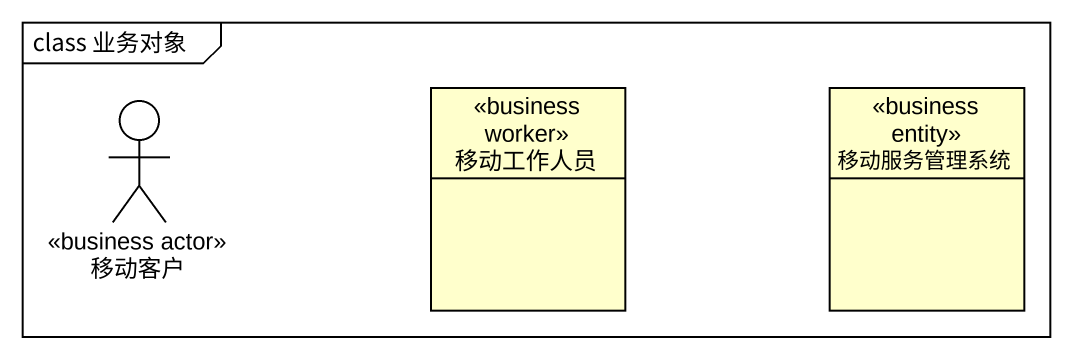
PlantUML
@startuml
mainframe class 业务对象
allowmixing
hide circle
hide empty members
actor 移动客户 <<business actor>>
class 移动工作人员 <<business worker>>
class 移动服务管理系统 <<business entity>>
@enduml
